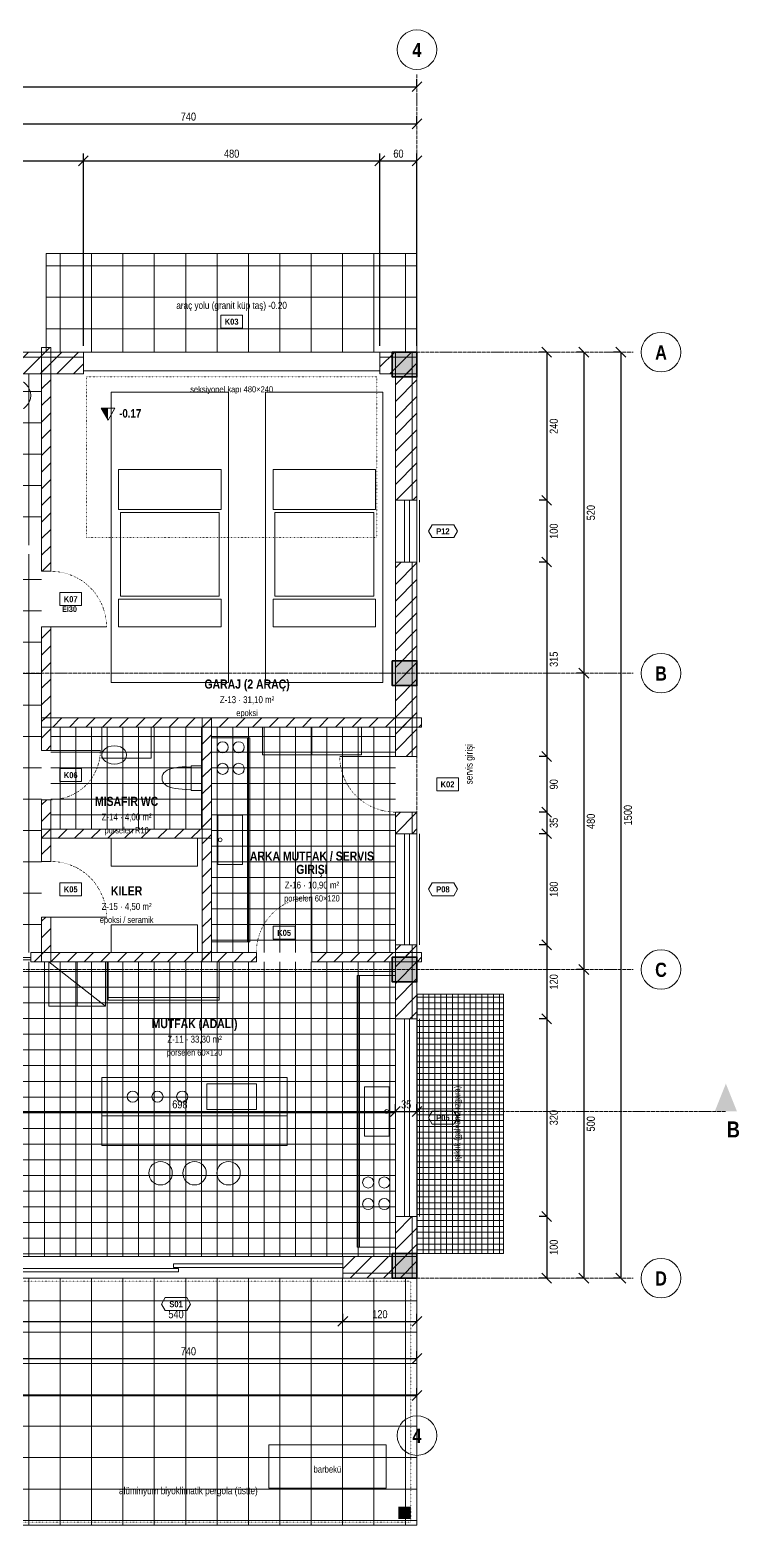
# Model space of a CAD drawing. Header units: centimetres. Extents: x -864 to 7399, y -55958 to -4337.
# Drawn here: x 1374 to 2521, y -15400 to -12978 of the extents above; entities that cross this region are included whole.
import ezdxf
from ezdxf.enums import TextEntityAlignment as Align

# ---------------------------------------------------------------- set-up
doc = ezdxf.new("R2010")
doc.units = ezdxf.units.CM
doc.header["$LTSCALE"] = 0.25
doc.linetypes.add('ACAD_ISO04W100', pattern=[30, 24, -3, 0, -3])
doc.linetypes.add('ACAD_ISO07W100', pattern=[3, 0, -3])
for name, color, linetype, lineweight in [('M-DUVA-GAZBETON', 64, 'Continuous', 20), ('M-DUVA-GAZBETON-T', 8, 'Continuous', 5), ('M-GOST-ACYONU', 248, 'ACAD_ISO07W100', 9), ('M-GOST-AKS', 1, 'ACAD_ISO04W100', 9), ('M-GOST-AKSPOZ', 1, 'Continuous', 9), ('M-GOST-DISOLCU', 40, 'Continuous', 9), ('M-GOST-ICOLCU', 44, 'Continuous', 9), ('M-GOST-IZDUSUM', 80, 'ACAD_ISO07W100', 18), ('M-GOST-KAPIPOZ', 95, 'Continuous', 9), ('M-GOST-KESITHATTI', 240, 'ACAD_ISO04W100', 18), ('M-GOST-MAHALPOZ', 7, 'Continuous', 9), ('M-GOST-PENCEREPOZ', 62, 'Continuous', 9), ('M-GOST-PLANKOT', 46, 'Continuous', 9), ('M-GOST-YAZI', 2, 'Continuous', 9), ('M-ISIK-GALVANIZ', 150, 'Continuous', 9), ('M-ISIK-GALVANIZ-T', 8, 'Continuous', 5), ('M-ISYA-TASYUNU', 251, 'Continuous', 9), ('M-KALD-TAS', 45, 'Continuous', 9), ('M-KALD-TAS-T', 8, 'Continuous', 5), ('M-KPKN-AHSAP', 93, 'Continuous', 9), ('M-KPKS-AHSAP', 160, 'Continuous', 9), ('M-PNKS-ALUMINYUM', 171, 'Continuous', 9), ('M-TASI-BETONARME', 5, 'Continuous', 35), ('M-TASI-BETONARME-T', 250, 'Continuous', 5), ('M-TEFR-MEKANIK', 238, 'Continuous', 9), ('M-TEFR-MIMARI', 29, 'Continuous', 9), ('M-ZMNK-DOGALTAS-T', 8, 'Continuous', 5), ('M-ZMNK-SERAMIK-T', 8, 'Continuous', 5)]:
    doc.layers.add(name, color=color, linetype=linetype, lineweight=lineweight)
doc.styles.add('YAZI', font='arialn.ttf')
doc.styles.add('YAZI-KALIN', font='arialnb.ttf')
doc.dimstyles.new('MIMARI-1-100', dxfattribs={"dimscale": 10, "dimtxt": 1.296, "dimasz": 2.5, "dimexe": 1.2, "dimexo": 0, "dimgap": 0.5, "dimtad": 1, "dimdec": 0, "dimtxsty": 'YAZI', "dimtsz": 0.8, "dimcen": 2.5, "dimclrd": 256, "dimclre": 256, "dimclrt": 256, "dimazin": 3, "dimtfac": 1, "dimtmove": 0, "dimatfit": 3, "dimarcsym": 0})

msp = doc.modelspace()

# ---------------------------------------------------------------- hatches: boundary and pattern name
at = {"layer": 'M-DUVA-GAZBETON-T'}
h = msp.add_hatch(dxfattribs=at)
h.set_pattern_fill('ANSI31', scale=6)
h.paths.add_polyline_path([(1200, -13500), (1460, -13500), (1460, -13535), (1200, -13535)])
h = msp.add_hatch(dxfattribs=at)
h.set_pattern_fill('ANSI31', scale=6)
h.paths.add_polyline_path([(1392.5, -13492.5), (1407.5, -13492.5), (1407.5, -13855), (1392.5, -13855)])
h = msp.add_hatch(dxfattribs=at)
h.set_pattern_fill('ANSI31', scale=6)
h.paths.add_polyline_path([(1940, -13500), (2000, -13500), (2000, -13535), (1940, -13535)])
h = msp.add_hatch(dxfattribs=at)
h.set_pattern_fill('ANSI31', scale=6)
h.paths.add_polyline_path([(1965, -13500), (2000, -13500), (2000, -13740), (1965, -13740)])
h = msp.add_hatch(dxfattribs=at)
h.set_pattern_fill('ANSI31', scale=6)
h.paths.add_polyline_path([(1965, -13840), (2000, -13840), (2000, -14155), (1965, -14155)])
h = msp.add_hatch(dxfattribs=at)
h.set_pattern_fill('ANSI31', scale=6)
h.paths.add_polyline_path([(1392.5, -13945), (1407.5, -13945), (1407.5, -14145), (1392.5, -14145)])
h = msp.add_hatch(dxfattribs=at)
h.set_pattern_fill('ANSI31', scale=6)
h.paths.add_polyline_path([(1392.5, -14092.5), (2007.5, -14092.5), (2007.5, -14107.5), (1392.5, -14107.5)])
h = msp.add_hatch(dxfattribs=at)
h.set_pattern_fill('ANSI31', scale=6)
h.paths.add_polyline_path([(1652.5, -14092.5), (1667.5, -14092.5), (1667.5, -14487.5), (1652.5, -14487.5)])
h = msp.add_hatch(dxfattribs=at)
h.set_pattern_fill('ANSI31', scale=6)
h.paths.add_polyline_path([(1392.5, -14225), (1407.5, -14225), (1407.5, -14325), (1392.5, -14325)])
h = msp.add_hatch(dxfattribs=at)
h.set_pattern_fill('ANSI31', scale=6)
h.paths.add_polyline_path([(1965, -14245), (2000, -14245), (2000, -14280), (1965, -14280)])
h = msp.add_hatch(dxfattribs=at)
h.set_pattern_fill('ANSI31', scale=6)
h.paths.add_polyline_path([(1392.5, -14272.5), (1667.5, -14272.5), (1667.5, -14287.5), (1392.5, -14287.5)])
h = msp.add_hatch(dxfattribs=at)
h.set_pattern_fill('ANSI31', scale=6)
h.paths.add_polyline_path([(1392.5, -14415), (1407.5, -14415), (1407.5, -14487.5), (1392.5, -14487.5)])
h = msp.add_hatch(dxfattribs=at)
h.set_pattern_fill('ANSI31', scale=6)
h.paths.add_polyline_path([(1375, -14472.5), (1740, -14472.5), (1740, -14487.5), (1375, -14487.5)])
h = msp.add_hatch(dxfattribs=at)
h.set_pattern_fill('ANSI31', scale=6)
h.paths.add_polyline_path([(1830, -14472.5), (2007.5, -14472.5), (2007.5, -14487.5), (1830, -14487.5)])
h = msp.add_hatch(dxfattribs=at)
h.set_pattern_fill('ANSI31', scale=6)
h.paths.add_polyline_path([(1965, -14460), (2000, -14460), (2000, -14580), (1965, -14580)])
h = msp.add_hatch(dxfattribs=at)
h.set_pattern_fill('ANSI31', scale=6)
h.paths.add_polyline_path([(1965, -14900), (2000, -14900), (2000, -15000), (1965, -15000)])
h = msp.add_hatch(dxfattribs=at)
h.set_pattern_fill('ANSI31', scale=6)
h.paths.add_polyline_path([(1880, -14965), (2000, -14965), (2000, -15000), (1880, -15000)])
at = {"layer": 'M-GOST-KESITHATTI'}
h = msp.add_hatch(color=256, dxfattribs=at)
h.dxf.hatch_style = 1
h.paths.add_polyline_path([(2482, -14730), (2500, -14685), (2518, -14730)])
at = {"layer": 'M-GOST-PLANKOT'}
h = msp.add_hatch(color=256, dxfattribs=at)
h.dxf.hatch_style = 1
h.paths.add_polyline_path([(1489, -13591), (1500, -13591), (1500, -13610)])
at = {"layer": 'M-ISIK-GALVANIZ-T'}
h = msp.add_hatch(dxfattribs=at)
h.set_pattern_fill('NET', scale=3)
h.paths.add_polyline_path([(2000, -14540), (2140, -14540), (2140, -14960), (2000, -14960)])
at = {"layer": 'M-KALD-TAS-T'}
h = msp.add_hatch(dxfattribs=at)
h.set_pattern_fill('NET', scale=16)
h.paths.add_polyline_path([(1400, -13340), (2000, -13340), (2000, -13500), (1400, -13500)])
h = msp.add_hatch(dxfattribs=at)
h.set_pattern_fill('NET', scale=16)
h.paths.add_polyline_path([(0, -15000), (2000, -15000), (2000, -15400), (0, -15400)])
h = msp.add_hatch(color=256, dxfattribs=at)
h.dxf.hatch_style = 1
h.paths.add_polyline_path([(1970, -15370), (1990, -15370), (1990, -15390), (1970, -15390)])
at = {"layer": 'M-TASI-BETONARME-T'}
h = msp.add_hatch(color=256, dxfattribs=at)
h.dxf.hatch_style = 1
h.paths.add_polyline_path([(1960, -13500), (2000, -13500), (2000, -13540), (1960, -13540)])
h = msp.add_hatch(color=256, dxfattribs=at)
h.dxf.hatch_style = 1
h.paths.add_polyline_path([(1960, -14000), (2000, -14000), (2000, -14040), (1960, -14040)])
h = msp.add_hatch(color=256, dxfattribs=at)
h.dxf.hatch_style = 1
h.paths.add_polyline_path([(1960, -14480), (2000, -14480), (2000, -14520), (1960, -14520)])
h = msp.add_hatch(color=256, dxfattribs=at)
h.dxf.hatch_style = 1
h.paths.add_polyline_path([(1960, -14960), (2000, -14960), (2000, -15000), (1960, -15000)])
at = {"layer": 'M-ZMNK-DOGALTAS-T'}
h = msp.add_hatch(dxfattribs=at)
h.set_pattern_fill('NET', scale=16)
h.paths.add_polyline_path([(787.5, -13535), (1392.5, -13535), (1392.5, -13812.5), (787.5, -13812.5)])
h = msp.add_hatch(dxfattribs=at)
h.set_pattern_fill('NET', scale=16)
h.paths.add_polyline_path([(1267.5, -13827.5), (1392.5, -13827.5), (1392.5, -14472.5), (1267.5, -14472.5)])
at = {"layer": 'M-ZMNK-SERAMIK-T'}
h = msp.add_hatch(dxfattribs=at)
h.set_pattern_fill('NET', scale=8)
h.paths.add_polyline_path([(1407.5, -14107.5), (1652.5, -14107.5), (1652.5, -14272.5), (1407.5, -14272.5)])
h = msp.add_hatch(dxfattribs=at)
h.set_pattern_fill('NET', scale=8)
h.paths.add_polyline_path([(1667.5, -14107.5), (1965, -14107.5), (1965, -14472.5), (1667.5, -14472.5)])
h = msp.add_hatch(dxfattribs=at)
h.set_pattern_fill('NET', scale=8)
h.paths.add_polyline_path([(1267.5, -14487.5), (1965, -14487.5), (1965, -14965), (1267.5, -14965)])

# ---------------------------------------------------------------- linework, layer by layer
at = {"layer": 'M-DUVA-GAZBETON'}
for points in [[(1200, -13500), (1460, -13500), (1460, -13535), (1200, -13535)], [(1392.5, -13492.5), (1407.5, -13492.5), (1407.5, -13855), (1392.5, -13855)], [(1940, -13500), (2000, -13500), (2000, -13535), (1940, -13535)], [(1965, -13500), (2000, -13500), (2000, -13740), (1965, -13740)], [(1965, -13840), (2000, -13840), (2000, -14155), (1965, -14155)], [(1392.5, -13945), (1407.5, -13945), (1407.5, -14145), (1392.5, -14145)], [(1392.5, -14092.5), (2007.5, -14092.5), (2007.5, -14107.5), (1392.5, -14107.5)], [(1652.5, -14092.5), (1667.5, -14092.5), (1667.5, -14487.5), (1652.5, -14487.5)], [(1392.5, -14225), (1407.5, -14225), (1407.5, -14325), (1392.5, -14325)], [(1965, -14245), (2000, -14245), (2000, -14280), (1965, -14280)], [(1392.5, -14272.5), (1667.5, -14272.5), (1667.5, -14287.5), (1392.5, -14287.5)], [(1392.5, -14415), (1407.5, -14415), (1407.5, -14487.5), (1392.5, -14487.5)], [(1375, -14472.5), (1740, -14472.5), (1740, -14487.5), (1375, -14487.5)], [(1830, -14472.5), (2007.5, -14472.5), (2007.5, -14487.5), (1830, -14487.5)], [(1965, -14460), (2000, -14460), (2000, -14580), (1965, -14580)], [(1965, -14900), (2000, -14900), (2000, -15000), (1965, -15000)], [(1880, -14965), (2000, -14965), (2000, -15000), (1880, -15000)]]:
    msp.add_lwpolyline(points, close=True, dxfattribs=at)
at = {"layer": 'M-GOST-ACYONU'}
for points in [[(1497.5, -13945), (1497.3, -13939.1), (1496.7, -13933.3), (1495.8, -13927.4), (1494.4, -13921.7), (1492.7, -13916.1), (1490.6, -13910.6), (1488.2, -13905.2), (1485.4, -13900), (1482.3, -13895), (1478.9, -13890.2), (1475.2, -13885.7), (1471.1, -13881.4), (1466.8, -13877.3), (1462.3, -13873.6), (1457.5, -13870.2), (1452.5, -13867.1), (1447.3, -13864.3), (1441.9, -13861.9), (1436.4, -13859.8), (1430.8, -13858.1), (1425.1, -13856.7), (1419.2, -13855.8), (1413.4, -13855.2), (1407.5, -13855)], [(1487.5, -14145), (1487.3, -14150.2), (1486.8, -14155.4), (1486, -14160.6), (1484.8, -14165.7), (1483.3, -14170.7), (1481.4, -14175.6), (1479.2, -14180.4), (1476.8, -14185), (1474, -14189.4), (1471, -14193.7), (1467.6, -14197.7), (1464.1, -14201.6), (1460.2, -14205.1), (1456.2, -14208.5), (1451.9, -14211.5), (1447.5, -14214.3), (1442.9, -14216.7), (1438.1, -14218.9), (1433.2, -14220.8), (1428.2, -14222.3), (1423.1, -14223.5), (1417.9, -14224.3), (1412.7, -14224.8), (1407.5, -14225)], [(1875, -14155), (1875.2, -14160.9), (1875.8, -14166.7), (1876.7, -14172.6), (1878.1, -14178.3), (1879.8, -14183.9), (1881.9, -14189.4), (1884.3, -14194.8), (1887.1, -14200), (1890.2, -14205), (1893.6, -14209.8), (1897.3, -14214.3), (1901.4, -14218.6), (1905.7, -14222.7), (1910.2, -14226.4), (1915, -14229.8), (1920, -14232.9), (1925.2, -14235.7), (1930.6, -14238.1), (1936.1, -14240.2), (1941.7, -14241.9), (1947.4, -14243.3), (1953.3, -14244.2), (1959.1, -14244.8), (1965, -14245)], [(1497.5, -14415), (1497.3, -14409.1), (1496.7, -14403.3), (1495.8, -14397.4), (1494.4, -14391.7), (1492.7, -14386.1), (1490.6, -14380.6), (1488.2, -14375.2), (1485.4, -14370), (1482.3, -14365), (1478.9, -14360.2), (1475.2, -14355.7), (1471.1, -14351.4), (1466.8, -14347.3), (1462.3, -14343.6), (1457.5, -14340.2), (1452.5, -14337.1), (1447.3, -14334.3), (1441.9, -14331.9), (1436.4, -14329.8), (1430.8, -14328.1), (1425.1, -14326.7), (1419.2, -14325.8), (1413.4, -14325.2), (1407.5, -14325)], [(1830, -14382.5), (1824.1, -14382.7), (1818.3, -14383.3), (1812.4, -14384.2), (1806.7, -14385.6), (1801.1, -14387.3), (1795.6, -14389.4), (1790.2, -14391.8), (1785, -14394.6), (1780, -14397.7), (1775.2, -14401.1), (1770.7, -14404.8), (1766.4, -14408.9), (1762.3, -14413.2), (1758.6, -14417.7), (1755.2, -14422.5), (1752.1, -14427.5), (1749.3, -14432.7), (1746.9, -14438.1), (1744.8, -14443.6), (1743.1, -14449.2), (1741.7, -14454.9), (1740.8, -14460.8), (1740.2, -14466.6), (1740, -14472.5)]]:
    msp.add_lwpolyline(points, dxfattribs=at)
at = {"layer": 'M-GOST-AKS'}
for p, q in [((2000, -13050), (2000, -15210)), ((-350, -13500), (2350, -13500)), ((-350, -14020), (2350, -14020)), ((-350, -14500), (2350, -14500)), ((-350, -15000), (2350, -15000))]:
    msp.add_line(p, q, dxfattribs=at)
at = {"layer": 'M-GOST-AKSPOZ'}
for centre in [(2000, -13010), (2395, -13500), (2395, -14020), (2395, -14500), (2395, -15000), (2000, -15255)]:
    msp.add_circle(centre, 32, dxfattribs=at)
at = {"layer": 'M-GOST-IZDUSUM'}
for points in [[(1465, -13540), (1935, -13540), (1935, -13800), (1465, -13800)], [(1270, -15005), (1990, -15005), (1990, -15395), (1270, -15395)]]:
    msp.add_lwpolyline(points, close=True, dxfattribs=at)
at = {"layer": 'M-GOST-KAPIPOZ'}
for points in [[(1682.4, -13440), (1717.6, -13440), (1717.6, -13461), (1682.4, -13461)], [(1421.9, -13889.5), (1457.1, -13889.5), (1457.1, -13910.5), (1421.9, -13910.5)], [(1421.9, -14174.5), (1457.1, -14174.5), (1457.1, -14195.5), (1421.9, -14195.5)], [(2031.9, -14189.5), (2067.1, -14189.5), (2067.1, -14210.5), (2031.9, -14210.5)], [(1421.9, -14359.5), (1457.1, -14359.5), (1457.1, -14380.5), (1421.9, -14380.5)], [(1767.4, -14430), (1802.6, -14430), (1802.6, -14451), (1767.4, -14451)]]:
    msp.add_lwpolyline(points, close=True, dxfattribs=at)
at = {"layer": 'M-GOST-KESITHATTI'}
for p, q in [((-410, -14730), (2410, -14730)), ((2410, -14730), (2500, -14730))]:
    msp.add_line(p, q, dxfattribs=at)
at = {"layer": 'M-GOST-PENCEREPOZ'}
for points in [[(2018.4, -13790), (2024.4, -13779.5), (2059.6, -13779.5), (2065.6, -13790), (2059.6, -13800.5), (2024.4, -13800.5)], [(2018.4, -14370), (2024.4, -14359.5), (2059.6, -14359.5), (2065.6, -14370), (2059.6, -14380.5), (2024.4, -14380.5)], [(2018.4, -14740), (2024.4, -14729.5), (2059.6, -14729.5), (2065.6, -14740), (2059.6, -14750.5), (2024.4, -14750.5)], [(1586.4, -15042), (1592.4, -15031.5), (1627.6, -15031.5), (1633.6, -15042), (1627.6, -15052.5), (1592.4, -15052.5)]]:
    msp.add_lwpolyline(points, close=True, dxfattribs=at)
at = {"layer": 'M-GOST-PLANKOT'}
msp.add_lwpolyline([(1489, -13591), (1511, -13591), (1500, -13610)], close=True, dxfattribs=at)
at = {"layer": 'M-ISIK-GALVANIZ'}
msp.add_lwpolyline([(2000, -14540), (2140, -14540), (2140, -14960), (2000, -14960)], close=True, dxfattribs=at)
at = {"layer": 'M-ISYA-TASYUNU'}
for p, q in [((1200, -13508), (1460, -13508)), ((1940, -13508), (2000, -13508)), ((1992, -13500), (1992, -13740)), ((1992, -13840), (1992, -14155)), ((1992, -14245), (1992, -14280)), ((1992, -14460), (1992, -14580)), ((1992, -14900), (1992, -15000)), ((1880, -14992), (2000, -14992))]:
    msp.add_line(p, q, dxfattribs=at)
at = {"layer": 'M-KALD-TAS'}
for points in [[(1400, -13340), (2000, -13340), (2000, -13500), (1400, -13500)], [(0, -15000), (2000, -15000), (2000, -15400), (0, -15400)], [(1760, -15270), (1950, -15270), (1950, -15340), (1760, -15340)]]:
    msp.add_lwpolyline(points, close=True, dxfattribs=at)
at = {"layer": 'M-KPKN-AHSAP'}
for p, q in [((1460, -13530), (1940, -13530)), ((1407.5, -13945), (1497.5, -13945)), ((1407.5, -14145), (1487.5, -14145)), ((1965, -14155), (1875, -14155)), ((1830, -14472.5), (1830, -14382.5)), ((1407.5, -14415), (1497.5, -14415))]:
    msp.add_line(p, q, dxfattribs=at)
msp.add_lwpolyline([(1325, -14480.5), (1375, -14480.5), (1375, -14484.5), (1325, -14484.5)], close=True, dxfattribs=at)
at = {"layer": 'M-KPKS-AHSAP'}
for p, q in [((1392.5, -13855), (1407.5, -13855)), ((1392.5, -13945), (1407.5, -13945)), ((1392.5, -14145), (1407.5, -14145)), ((1965, -14155), (2000, -14155)), ((1392.5, -14225), (1407.5, -14225)), ((1965, -14245), (2000, -14245)), ((1392.5, -14325), (1407.5, -14325)), ((1392.5, -14415), (1407.5, -14415)), ((1375, -14472.5), (1375, -14487.5)), ((1740, -14472.5), (1740, -14487.5)), ((1830, -14472.5), (1830, -14487.5))]:
    msp.add_line(p, q, dxfattribs=at)
at = {"layer": 'M-PNKS-ALUMINYUM'}
for p, q in [((1965, -13740), (1965, -13840)), ((1965, -13740), (2000, -13740)), ((2000, -13740), (2000, -13840)), ((2004, -13740), (2004, -13840)), ((2004, -13740), (2004, -13840)), ((1965, -13840), (2000, -13840)), ((1965, -14280), (1965, -14460)), ((1965, -14280), (2000, -14280)), ((2000, -14280), (2000, -14460)), ((2004, -14280), (2004, -14460)), ((2004, -14280), (2004, -14460)), ((1965, -14460), (2000, -14460)), ((1965, -14580), (1965, -14900)), ((1965, -14580), (2000, -14580)), ((2000, -14580), (2000, -14900)), ((2004, -14580), (2004, -14900)), ((2004, -14580), (2004, -14900)), ((1965, -14900), (2000, -14900)), ((1340, -14965), (1880, -14965)), ((1880, -14965), (1880, -15000)), ((1340, -15000), (1880, -15000))]:
    msp.add_line(p, q, dxfattribs=at)
for points in [[(1980, -13740), (1988, -13740), (1988, -13840), (1980, -13840)], [(1980, -14280), (1988, -14280), (1988, -14460), (1980, -14460)], [(1980, -14580), (1988, -14580), (1988, -14900), (1980, -14900)], [(1340, -14984.5), (1614, -14984.5), (1614, -14990), (1340, -14990)], [(1606, -14977), (1880, -14977), (1880, -14982.5), (1606, -14982.5)]]:
    msp.add_lwpolyline(points, close=True, dxfattribs=at)
at = {"layer": 'M-TASI-BETONARME'}
for points in [[(1960, -13500), (2000, -13500), (2000, -13540), (1960, -13540)], [(1960, -14000), (2000, -14000), (2000, -14040), (1960, -14040)], [(1960, -14480), (2000, -14480), (2000, -14520), (1960, -14520)], [(1960, -14960), (2000, -14960), (2000, -15000), (1960, -15000)]]:
    msp.add_lwpolyline(points, close=True, dxfattribs=at)
at = {"layer": 'M-TEFR-MEKANIK'}
for p, q in [((1725.5, -14455), (1725.5, -14125)), ((1404, -14487.5), (1496, -14559.5)), ((1450, -14487.5), (1450, -14559.5)), ((1907, -14510), (1907, -14950)), ((1500, -14545.5), (1680, -14545.5))]:
    msp.add_line(p, q, dxfattribs=at)
for points in [[(1490, -14107.5), (1570, -14107.5), (1570, -14157.5), (1490, -14157.5)], [(1667.5, -14455), (1667.5, -14125), (1729.5, -14125), (1729.5, -14455)], [(1634.5, -14172), (1627, -14171.8), (1620.1, -14171.9), (1613.9, -14172.4), (1608.4, -14173.1), (1603.5, -14174.2), (1599.2, -14175.5), (1595.7, -14177.2), (1592.7, -14179.1), (1590.4, -14181.4), (1588.8, -14183.9), (1587.8, -14186.8), (1587.5, -14190), (1587.8, -14193.2), (1588.8, -14196.1), (1590.4, -14198.6), (1592.7, -14200.9), (1595.7, -14202.8), (1599.2, -14204.5), (1603.5, -14205.8), (1608.4, -14206.9), (1613.9, -14207.6), (1620.1, -14208.1), (1627, -14208.2), (1634.5, -14208)], [(1652.5, -14170), (1652.5, -14210), (1634.5, -14210), (1634.5, -14170)], [(1677.5, -14330), (1677.5, -14250), (1717.5, -14250), (1717.5, -14330)], [(1404, -14487.5), (1496, -14487.5), (1496, -14559.5), (1404, -14559.5)], [(1500, -14487.5), (1680, -14487.5), (1680, -14549.5), (1500, -14549.5)], [(1965, -14510), (1965, -14950), (1903, -14950), (1903, -14510)], [(1490, -14675), (1790, -14675), (1790, -14785), (1490, -14785)], [(1490, -14675), (1790, -14675), (1790, -14737), (1490, -14737)], [(1660, -14685), (1740, -14685), (1740, -14727), (1660, -14727)], [(1955, -14690), (1955, -14770), (1915, -14770), (1915, -14690)]]:
    msp.add_lwpolyline(points, close=True, dxfattribs=at)
msp.add_lwpolyline([(1510, -14137.5), (1504.8, -14138), (1500, -14139.5), (1495.9, -14141.9), (1492.7, -14145), (1490.7, -14148.6), (1490.1, -14152.5), (1490.7, -14156.4), (1492.7, -14160), (1495.9, -14163.1), (1500.1, -14165.5), (1504.9, -14167), (1510, -14167.5), (1515.2, -14167), (1520, -14165.5), (1524.2, -14163.1), (1527.4, -14160), (1529.4, -14156.4), (1530, -14152.5), (1529.4, -14148.6), (1527.4, -14145), (1524.2, -14141.9), (1520.1, -14139.5), (1515.3, -14138), (1510.1, -14137.5)], dxfattribs=at)
for centre, radius in [((1685.5, -14140), 9), ((1711.5, -14140), 9), ((1685.5, -14175), 9), ((1711.5, -14175), 9), ((1681.5, -14290), 3), ((1540, -14706), 9), ((1580, -14706), 9), ((1620, -14706), 9), ((1951, -14730), 3), ((1921, -14845), 9), ((1947, -14845), 9), ((1921, -14880), 9), ((1947, -14880), 9)]:
    msp.add_circle(centre, radius, dxfattribs=at)
at = {"layer": 'M-TEFR-MIMARI'}
msp.add_line((1830, -14107.5), (1830, -14152.5), dxfattribs=at)
for points in [[(1505, -13565), (1695, -13565), (1695, -14035), (1505, -14035)], [(1755, -13565), (1945, -13565), (1945, -14035), (1755, -14035)], [(1517, -13690), (1683, -13690), (1683, -13755), (1517, -13755)], [(1767, -13690), (1933, -13690), (1933, -13755), (1767, -13755)], [(1520, -13760), (1680, -13760), (1680, -13895), (1520, -13895)], [(1770, -13760), (1930, -13760), (1930, -13895), (1770, -13895)], [(1517, -13900), (1683, -13900), (1683, -13945), (1517, -13945)], [(1767, -13900), (1933, -13900), (1933, -13945), (1767, -13945)], [(1750, -14107.5), (1910, -14107.5), (1910, -14152.5), (1750, -14152.5)], [(1505, -14287.5), (1645, -14287.5), (1645, -14332.5), (1505, -14332.5)], [(1645, -14472.5), (1505, -14472.5), (1505, -14427.5), (1645, -14427.5)]]:
    msp.add_lwpolyline(points, close=True, dxfattribs=at)
for centre, radius in [((1350, -13570), 25), ((1585, -14830), 19), ((1640, -14830), 19), ((1695, -14830), 19)]:
    msp.add_circle(centre, radius, dxfattribs=at)

# ---------------------------------------------------------------- texts
at = {"layer": 'M-GOST-AKSPOZ', "style": 'YAZI-KALIN'}
for s, p in [('4', (2000, -13022)), ('A', (2395, -13512)), ('B', (2395, -14032)), ('C', (2395, -14512)), ('D', (2395, -15012)), ('4', (2000, -15267))]:
    msp.add_text(s, height=23, dxfattribs=at).set_placement(p, align=Align.CENTER)
at = {"layer": 'M-GOST-KAPIPOZ'}
for s, height, style, p in [('K03', 9.72, 'YAZI-KALIN', (1700, -13455.5)), ('seksiyonel kapı 480×240', 9.72, 'YAZI', (1700, -13565)), ('K07', 9.72, 'YAZI-KALIN', (1439.5, -13905)), ('EI30', 9.36, 'YAZI-KALIN', (1437.5, -13921)), ('K06', 9.72, 'YAZI-KALIN', (1439.5, -14190)), ('K02', 9.72, 'YAZI-KALIN', (2049.5, -14205)), ('K05', 9.72, 'YAZI-KALIN', (1439.5, -14375)), ('K05', 9.72, 'YAZI-KALIN', (1785, -14445.5))]:
    msp.add_text(s, height=height, dxfattribs=dict(at, style=style)).set_placement(p, align=Align.CENTER)
at = {"layer": 'M-GOST-KESITHATTI', "style": 'YAZI-KALIN'}
msp.add_text('B', height=25.9, dxfattribs=at).set_placement((2512, -14772), align=Align.CENTER)
at = {"layer": 'M-GOST-MAHALPOZ'}
for s, height, style, p in [('GARAJ (2 ARAÇ)', 14.76, 'YAZI-KALIN', (1725, -14045)), ('Z-13 · 31,10 m²', 11.16, 'YAZI', (1725, -14068.5)), ('epoksi', 10.08, 'YAZI', (1725, -14089.5)), ('MISAFIR WC', 14.76, 'YAZI-KALIN', (1530, -14235)), ('Z-14 · 4,00 m²', 11.16, 'YAZI', (1530, -14258.5)), ('porselen R10', 10.08, 'YAZI', (1530, -14279.5)), ('ARKA MUTFAK / SERVIS', 14.76, 'YAZI-KALIN', (1830, -14323.7)), ('GIRIŞI', 14.76, 'YAZI-KALIN', (1830, -14345.2)), ('Z-16 · 10,90 m²', 11.16, 'YAZI', (1830, -14368.8)), ('KILER', 14.76, 'YAZI-KALIN', (1530, -14380)), ('porselen 60×120', 10.08, 'YAZI', (1830, -14389.8)), ('Z-15 · 4,50 m²', 11.16, 'YAZI', (1530, -14403.5)), ('epoksi / seramik', 10.08, 'YAZI', (1530, -14424.5)), ('MUTFAK (ADALI)', 14.76, 'YAZI-KALIN', (1640, -14595)), ('Z-11 · 33,30 m²', 11.16, 'YAZI', (1640, -14618.5)), ('porselen 60×120', 10.08, 'YAZI', (1640, -14639.5))]:
    msp.add_text(s, height=height, dxfattribs=dict(at, style=style)).set_placement(p, align=Align.CENTER)
at = {"layer": 'M-GOST-PENCEREPOZ', "style": 'YAZI-KALIN'}
for s, p in [('P12', (2042, -13795)), ('P08', (2042, -14375)), ('P05', (2042, -14745)), ('S01', (1610, -15047))]:
    msp.add_text(s, height=9.72, dxfattribs=at).set_placement(p, align=Align.CENTER)
at = {"layer": 'M-GOST-PLANKOT', "style": 'YAZI-KALIN'}
msp.add_text('-0.17', height=13.68, dxfattribs=at).set_placement((1518, -13606))
at = {"layer": 'M-GOST-YAZI', "style": 'YAZI'}
for s, height, p in [('araç yolu (granit küp taş) -0.20', 11.52, (1700, -13430)), ('barbekü', 10.8, (1855, -15315)), ('alüminyum biyoklimatik pergola (üstte)', 11.52, (1630, -15350))]:
    msp.add_text(s, height=height, dxfattribs=at).set_placement(p, align=Align.CENTER)
msp.add_text('servis girişi', height=11.52, rotation=90, dxfattribs=at).set_placement((2090, -14200))
msp.add_text('ışıklık (galvaniz ızgara)', height=10.08, rotation=90, dxfattribs=at).set_placement((2070, -14750), align=Align.CENTER)

# ---------------------------------------------------------------- dimensions: what is measured, and where the dimension line sits
at = {"layer": 'M-GOST-DISOLCU'}
for base, p1, p2 in [((0, -13070), (0, -13070), (2000, -13070)), ((1260, -13130), (1260, -13130), (2000, -13130)), ((1200, -13190), (1200, -13490), (1460, -13490)), ((1460, -13190), (1460, -13490), (1940, -13490)), ((1940, -13190), (1940, -13490), (2000, -13490)), ((1340, -15070), (1340, -15070), (1880, -15070)), ((1880, -15070), (1880, -15070), (2000, -15070)), ((1260, -15130), (1260, -15130), (2000, -15130)), ((0, -15190), (0, -15190), (2000, -15190))]:
    msp.add_linear_dim(base=base, p1=p1, p2=p2, dimstyle='MIMARI-1-100', dxfattribs=at).render()
for base, p1, p2 in [((2210, -13500), (2210, -13500), (2210, -13740)), ((2270, -13500), (2270, -13500), (2270, -14020)), ((2330, -13500), (2330, -13500), (2330, -15000)), ((2210, -13740), (2210, -13740), (2210, -13840)), ((2210, -13840), (2210, -13840), (2210, -14155)), ((2270, -14020), (2270, -14020), (2270, -14500)), ((2210, -14155), (2210, -14155), (2210, -14245)), ((2210, -14245), (2210, -14245), (2210, -14280)), ((2210, -14280), (2210, -14280), (2210, -14460)), ((2210, -14460), (2210, -14460), (2210, -14580)), ((2270, -14500), (2270, -14500), (2270, -15000)), ((2210, -14580), (2210, -14580), (2210, -14900)), ((2210, -14900), (2210, -14900), (2210, -15000))]:
    msp.add_linear_dim(base=base, p1=p1, p2=p2, angle=90, dimstyle='MIMARI-1-100', dxfattribs=at).render()
at = {"layer": 'M-GOST-ICOLCU'}
for base, p1, p2 in [((1267.5, -14730), (1267.5, -14730), (1965, -14730)), ((1965, -14730), (1965, -14730), (2000, -14730))]:
    msp.add_linear_dim(base=base, p1=p1, p2=p2, dimstyle='MIMARI-1-100', dxfattribs=at).render()

doc.saveas('drawing.dxf')
